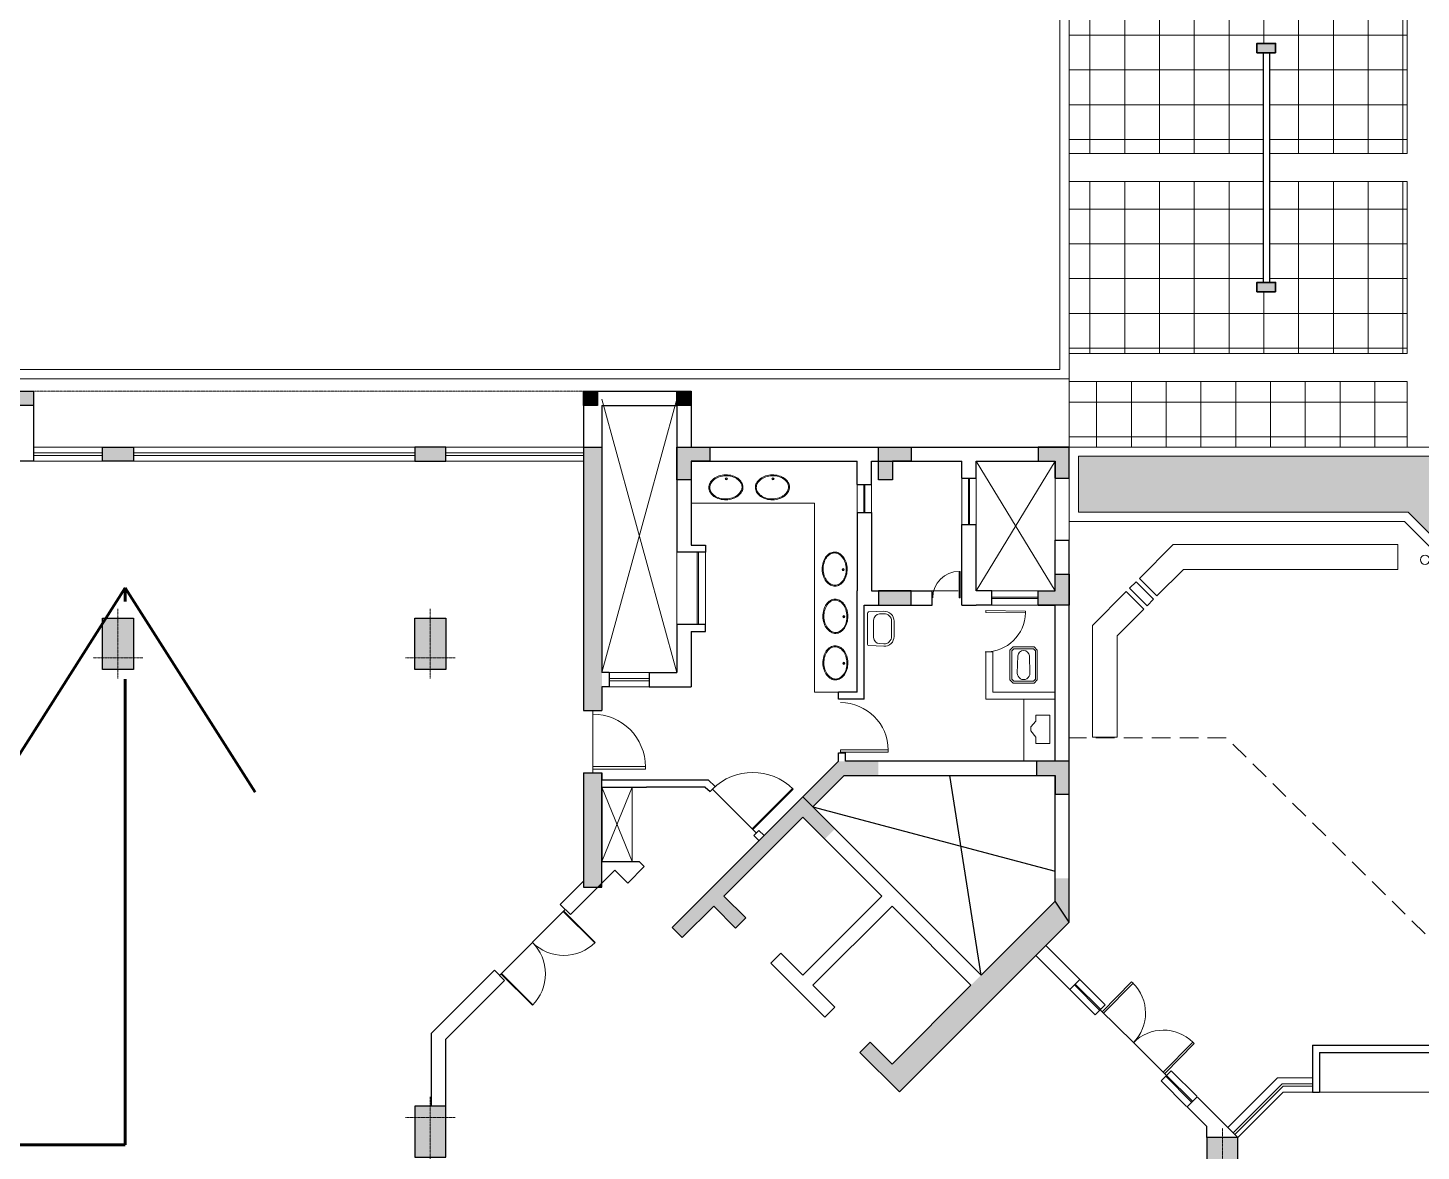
# Model space of a CAD drawing. Header units: inches. Extents: x 5542223 to 12533222, y 497239 to 5189502.
# Drawn here: x 6764877 to 6787313, y 2059657 to 2077747 of the extents above; entities that cross this region are included whole.
import ezdxf

# ---------------------------------------------------------------- set-up
doc = ezdxf.new("R2010")
doc.units = ezdxf.units.IN
doc.header["$MEASUREMENT"] = 0
doc.linetypes.add('CENTER2', pattern=[1.125, 0.75, -0.125, 0.125, -0.125])
doc.linetypes.add('HIDDEN', pattern=[0.375, 0.25, -0.125])
doc.layers.get('0').update_dxf_attribs({"color": 1})
for name, color, linetype, lineweight in [('c_b', 253, 'Continuous', 15), ('CILL', 7, 'Continuous', 20), ('col', 7, 'Continuous', 30), ('DOOR', 7, 'Continuous', 9), ('ELE', 7, 'Continuous', 13), ('grid', 7, 'CENTER2', 9), ('hatch_col', 8, 'Continuous', 5), ('HosGreenHatch', 7, 'Continuous', 5), ('HosPlanter', 7, 'Continuous', 13), ('HosRamp', 7, 'Continuous', 13), ('HosSteps', 7, 'Continuous', 13), ('LS PAVMNT', 8, 'Continuous', 5), ('new site profile', 7, 'CENTER2', 60), ('PARKING NO TXT', 7, 'Continuous', 9), ('PROJECTION', 7, 'HIDDEN', 18), ('Road', 7, 'Continuous', 15), ('Road_CStone', 8, 'Continuous', 15), ('terrha', 250, 'Continuous', 9), ('TEXT', 7, 'Continuous', 20), ('TOIFIT', 7, 'Continuous', 13), ('WALL', 7, 'Continuous', 30), ('wall1', 253, 'Continuous', 35), ('wall_ele', 7, 'Continuous', 18), ('WIN', 7, 'Continuous', 20)]:
    doc.layers.add(name, color=color, linetype=linetype, lineweight=lineweight)
doc.layers.add('FURN', color=34, linetype='Continuous', lineweight=9, plot=False)
doc.styles.add('style1', font='ROMANS.SHX', dxfattribs={"width": 0.75, "height": 750})
doc.dimstyles.new('nuts', dxfattribs={"dimscale": 0, "dimtxt": 300, "dimasz": 250, "dimexe": 100, "dimexo": 50, "dimgap": 100, "dimtad": 1, "dimdec": 0, "dimzin": 0, "dimdsep": 46, "dimtxsty": 'style1', "dimblk": 'OBLIQUE', "dimcen": 250, "dimdle": 100, "dimclrd": 256, "dimclre": 256, "dimclrt": 256, "dimadec": 0, "dimazin": 0, "dimtfac": 1, "dimtdec": 0, "dimtmove": 2, "dimatfit": 3, "dimldrblk": 'OBLIQUE', "dimfxl": 1, "dimlwd": -1, "dimlwe": -1, "dimarcsym": 0})

# ---------------------------------------------------------------- blocks, each defined once
blk = doc.blocks.new('Door')
for p, q in [((0, 0.458), (0, 0.444)), ((0, 0.458), (0.917, 0.458)), ((0, 0.444), (0.917, 0.444))]:
    blk.add_line(p, q)
blk.add_arc((0, 0.458), 0.917, 270, 360)
blk = doc.blocks.new('door-left')
at = {"layer": 'DOOR'}
blk.add_lwpolyline([(-0.402, 0.85), (-0.444, 0.85), (-0.444, 0), (-0.402, 0)], close=True, dxfattribs=at)
blk.add_arc((-0.406, 0), 0.85, 0, 90, dxfattribs=at)
blk = doc.blocks.new('colum')
at = {"layer": 'hatch_col'}
blk.add_hatch(color=256, dxfattribs=at).paths.add_polyline_path([(250, 185), (-250, 185), (-250, -640), (250, -640)])
at = {"layer": 'col'}
blk.add_lwpolyline([(-250, -640), (250, -640), (250, 185), (-250, 185)], close=True, dxfattribs=at)
at = {"layer": 'grid'}
for p, q in [((0, 335), (0, -790)), ((-400, 0), (400, 0))]:
    blk.add_line(p, q, dxfattribs=at)
blk = doc.blocks.new('Doorr')
for p, q in [((0, -0.458), (0, -0.444)), ((0, -0.444), (0.917, -0.444)), ((0, -0.458), (0.917, -0.458))]:
    blk.add_line(p, q)
blk.add_arc((0, -0.458), 0.917, 0, 90)
blk = doc.blocks.new('o-pan')
for p, q in [((50, 220), (0, 170)), ((0, 170), (0, -170)), ((62, 190), (30, 158)), ((30, 158), (30, -158)), ((530, 220), (50, 220)), ((518, 190), (62, 190)), ((435, 93), (160, 102)), ((550, 158), (518, 190)), ((580, 170), (530, 220)), ((550, -158), (550, 158)), ((580, -170), (580, 170)), ((0, -170), (50, -220)), ((30, -158), (62, -190)), ((50, -220), (530, -220)), ((62, -190), (518, -190)), ((160, -102), (435, -93)), ((518, -190), (550, -158)), ((530, -220), (580, -170))]:
    blk.add_line(p, q)
for centre, radius, start, end in [((157, 0), 102, 88.172, 271.828), ((432, 0), 92.9, 271.828, 88.172)]:
    blk.add_arc(centre, radius, start, end)
blk = doc.blocks.new('WB-58X43')
for p, q in [((-282, 263), (-271, 19)), ((-242, 264), (-239, 195)), ((-122, 430), (122, 430)), ((-122, 390), (122, 390)), ((239, 195), (242, 264)), ((271, 19), (282, 263)), ((-251, 0), (251, 0)), ((-139, 100), (139, 100))]:
    blk.add_line(p, q)
for centre, radius, start, end in [((-122, 270), 160, 90, 182.663), ((-122, 270), 120, 90, 182.663), ((122, 270), 160, 357.337, 90), ((122, 270), 120, 357.337, 90), ((-251, 20), 20, 182.663, 270), ((-139, 200), 100, 182.663, 270), ((139, 200), 100, 270, 357.337), ((251, 20), 20, 270, 357.337)]:
    blk.add_arc(centre, radius, start, end)
blk = doc.blocks.new('basin2')
for points in [[(278, -206, 0.12976), (261, -133, 0.106426), (201, -63, 0.084431), (116, -18, 0.073534), (7, 0, 0.073534), (-102, -14, 0.084431), (-188, -55, 0.106426), (-251, -122, 0.12976), (-272, -195, 0.12976), (-254, -269, 0.106426), (-194, -339, 0.084431), (-109, -383, 0.073534), (-1, -402, 0.073534), (108, -388, 0.084431), (195, -347, 0.106426), (258, -279, 0.12976)], [(263, -201, 0.119977), (247, -140, 0.106426), (192, -75, 0.084431), (111, -33, 0.073534), (7, -15, 0.073534), (-97, -28, 0.084431), (-180, -67, 0.106426), (-238, -130, 0.12976), (-257, -196, 0.009633), (-257, -201, 0.119977), (-240, -262, 0.106426), (-185, -327, 0.084431), (-104, -369, 0.073534), (0, -387, 0.073534), (104, -373, 0.084431), (187, -334, 0.106426), (245, -272, 0.12976), (263, -206, 0.009633)]]:
    blk.add_lwpolyline(points, format="xyb", close=True)
for radius in [17.8, 12.2]:
    blk.add_circle((-4, -64), radius)
blk = doc.blocks.new('urinal1')
for p, q in [((0, 228.6), (228.6, 228.6)), ((0, 228.6), (0, -228.6)), ((228.6, 228.6), (228.6, 127)), ((304.8, 25.4), (228.6, 127)), ((304.8, -38.1), (304.8, 25.4)), ((228.6, -127), (304.8, -38.1)), ((228.6, -228.6), (228.6, -127)), ((0, -228.6), (228.6, -228.6))]:
    blk.add_line(p, q)
blk = doc.blocks.new('B.HosEdge')
at = {"layer": 'col'}
h = blk.add_hatch(color=256, dxfattribs=at)
h.paths.add_polyline_path([(2715, -22328), (2715, -22558), (2465, -22558), (2465, -22328)])
h.paths.add_polyline_path([(2465, -22558), (2215, -22558), (2215, -22328), (2465, -22328)])
h = blk.add_hatch(color=256, dxfattribs=at)
h.paths.add_polyline_path([(7745, -22328), (7745, -22558), (7495, -22558), (7495, -22328)])
h.paths.add_polyline_path([(7495, -22558), (7245, -22558), (7245, -22328), (7495, -22328)])
blk.add_hatch(color=256, dxfattribs=at).paths.add_polyline_path([(8855, -23228), (8855, -23458), (9355, -23458), (9355, -23228)])
at = {"layer": 'hatch_col'}
for points in [[(-6242, -13892), (-7542, -15192), (-7825, -14909), (-5090, -12174), (-4807, -12457)], [(-4453, -12810), (-4616, -12973), (-4970, -12619), (-4807, -12457)], [(0, -17313), (-300, -17313), (-300, -15538), (-230, -15468), (0, -15468)], [(-300, -15538), (-300, -15468), (-230, -15468)], [(-7595, -17268), (-7295, -17268), (-7295, -17498), (-7825, -17498), (-7825, -16968), (-7595, -16968)], [(0, -22558), (-300, -22558), (-300, -18313), (0, -18313)], [(-7595, -20243), (-7325, -20243), (-7325, -20013), (-7825, -20013), (-7825, -20513), (-7595, -20513)], [(-4750, -20243), (-5280, -20243), (-5280, -20013), (-4750, -20013)], [(-7595, -22328), (-7325, -22328), (-7325, -22558), (-7825, -22558), (-7825, -22058), (-7595, -22058)], [(-4980, -22328), (-4980, -22028), (-4750, -22028), (-4750, -22558), (-5280, -22558), (-5280, -22328)], [(-1735, -22328), (-1735, -22028), (-1505, -22028), (-1505, -22558), (-2035, -22558), (-2035, -22328)], [(-1505, -23458), (-1735, -23458), (-1735, -23228), (-1505, -23228)], [(0, -23458), (-230, -23458), (-230, -23228), (0, -23228)]]:
    blk.add_hatch(color=256, dxfattribs=at).paths.add_polyline_path(points)
h = blk.add_hatch(color=256, dxfattribs=at)
h.paths.add_polyline_path([(-1431, -14822), (-1593, -14984), (-1756, -14822), (-1593, -14659)])
h.paths.add_polyline_path([(-1760, -15151), (-1936, -15327), (-2099, -15165), (-1756, -14822), (-1593, -14984)])
h.paths.add_polyline_path([(-1936, -15327), (-3534, -16925), (-4050, -16409), (-3888, -16247), (-3534, -16600), (-2261, -15327), (-2615, -14974), (-2452, -14811)])
h.paths.add_polyline_path([(-4107, -17498), (-4750, -17498), (-4750, -17268), (-4202, -17268), (-3697, -16763), (-3534, -16925)])
h = blk.add_hatch(color=256, dxfattribs=at)
h.paths.add_polyline_path([(-7542, -15192), (-7595, -15245), (-7595, -15613), (-7710, -15613), (-7710, -15077), (-7684, -15050)])
h.paths.add_polyline_path([(-7710, -15077), (-7825, -15192), (-7825, -14909), (-7710, -15024)])
h.paths.add_polyline_path([(-7710, -15474), (-7710, -15613), (-7825, -15613), (-7825, -15192), (-7710, -15077)])
h.paths.add_polyline_path([(-7710, -15077), (-7710, -15024), (-7684, -15050)])
for p, q in [((-6405, -14055), (-5899, -17268)), ((-3697, -16763), (-7595, -15728))]:
    blk.add_line(p, q)
at = {"layer": 'c_b', "ltscale": 3}
blk.add_line((-11855, -12170), (-13755, -12170), dxfattribs=at)
at = {"layer": 'CILL', "ltscale": 50}
for p, q in [((-9877, -12102), (-9465, -12514)), ((-9713, -11940), (-9303, -12351)), ((-9465, -12514), (-9303, -12351))]:
    blk.add_line(p, q, dxfattribs=at)
at = {"layer": 'col'}
for p, q in [((-4453, -12810), (-5090, -12174)), ((-4616, -12973), (-4970, -12619)), ((-4616, -12973), (-4453, -12810)), ((0, -15468), (-300, -15468)), ((-300, -15468), (-300, -17313)), ((0, -17313), (0, -15468)), ((0, -17313), (-300, -17313)), ((0, -18313), (-300, -18313)), ((0, -22558), (-300, -22558))]:
    blk.add_line(p, q, dxfattribs=at)
for points in [[(-7295, -17268), (-7595, -17268), (-7595, -16968), (-7825, -16968), (-7825, -17498), (-7295, -17498)], [(-7325, -20243), (-7595, -20243), (-7595, -20513), (-7825, -20513), (-7825, -20013), (-7325, -20013)], [(-5280, -20243), (-4750, -20243), (-4750, -20013), (-5280, -20013)], [(-7325, -22328), (-7595, -22328), (-7595, -22058), (-7825, -22058), (-7825, -22558), (-7325, -22558)], [(-5280, -22328), (-4980, -22328), (-4980, -22028), (-4750, -22028), (-4750, -22558), (-5280, -22558)], [(-2035, -22328), (-1735, -22328), (-1735, -22028), (-1505, -22028), (-1505, -22558), (-2035, -22558)], [(7745, -22328), (7745, -22558), (7245, -22558), (7245, -22328)], [(-1735, -23228), (-1505, -23228), (-1505, -23458), (-1735, -23458)], [(-230, -23228), (0, -23228), (0, -23458), (-230, -23458)], [(8855, -23458), (8855, -23228), (9355, -23228), (9355, -23458)]]:
    blk.add_lwpolyline(points, close=True, dxfattribs=at)
blk.add_lwpolyline([(2215, -22328), (2215, -22558), (2715, -22558), (2715, -22328), (2215, -22328)], dxfattribs=at)
at = {"layer": 'DOOR', "ltscale": 50}
for p, q in [((-9391, -12439), (-8857, -12966)), ((-8857, -12966), (-8323, -13493)), ((-150, -17313), (-150, -18313))]:
    blk.add_line(p, q, dxfattribs=at)
at = {"layer": 'DOOR'}
blk.add_line((-2080, -17048), (-2787, -16341), dxfattribs=at)
at = {"layer": 'ELE', "lineweight": 18, "ltscale": 0.1}
for p, q in [((-4107, -18613), (-3723, -18613)), ((-3723, -18613), (-3723, -21653)), ((-1735, -21653), (-3723, -21653))]:
    blk.add_line(p, q, dxfattribs=at)
at = {"layer": 'FURN', "ltscale": 4}
blk.add_line((1351, -14050), (291, -15110), dxfattribs=at)
at = {"layer": 'PROJECTION', "ltscale": 3}
blk.add_line((0, -23458), (8855, -23458), dxfattribs=at)
at = {"layer": 'PROJECTION', "ltscale": 500}
blk.add_lwpolyline([(-13066, -12925), (-13066, -12925), (-13066, -12925), (-13755, -12925), (-13755, -13300), (-16885, -13300), (-16885, -12925), (-18785, -12925), (-18785, -13300), (-21915, -13300), (-21915, -12925), (-23815, -12925), (-23815, -12925), (-23815, -12925), (-23815, -12925)], dxfattribs=at)
at = {"layer": 'PROJECTION', "ltscale": 1200}
blk.add_lwpolyline([(-13876, -12925), (-13876, -14401), (-10353, -17877), (-7825, -17877)], dxfattribs=at)
at = {"layer": 'terrha', "ltscale": 3}
for p, q in [((-1505, -18928), (-300, -23328)), ((-300, -18928), (-1505, -23328)), ((-7595, -20243), (-6325, -22328)), ((-6325, -20243), (-7595, -22328))]:
    blk.add_line(p, q, dxfattribs=at)
at = {"layer": 'WALL'}
for p, q in [((-10540, -11439), (-9884, -12095)), ((-10040, -11439), (-10040, -11614)), ((-10040, -11614), (-9721, -11933)), ((-9721, -11933), (-9884, -12095)), ((2215, -11945), (2215, -13023)), ((2445, -11945), (2445, -13119)), ((-7825, -14909), (-5090, -12174)), ((-4453, -12810), (-5090, -12174)), ((-6242, -13892), (-4970, -12619)), ((-4616, -12973), (-4970, -12619)), ((-4616, -12973), (-4453, -12810)), ((-4050, -13538), (-3888, -13376)), ((-3018, -14246), (-3888, -13376)), ((-3697, -13892), (-4050, -13538)), ((-7832, -13822), (-7994, -13985)), ((-7832, -13822), (-7285, -14369)), ((-4970, -15165), (-6242, -13892)), ((-4970, -15165), (-3697, -13892)), ((-7448, -14531), (-7994, -13985)), ((-7994, -13985), (-7582, -14397)), ((-7595, -15245), (-6405, -14055)), ((-3534, -16925), (-6405, -14055)), ((-4807, -15327), (-3534, -14055)), ((-3181, -14408), (-3534, -14055)), ((-3181, -14408), (-3018, -14246)), ((-2099, -15165), (-1593, -14659)), ((-1431, -14822), (-1593, -14659)), ((-7825, -14909), (-7595, -15245)), ((-4107, -17498), (-1431, -14822)), ((-2615, -14974), (-2452, -14811)), ((-2261, -15327), (-2615, -14974)), ((-2099, -15165), (-2452, -14811)), ((-3534, -16600), (-4807, -15327)), ((-3534, -16600), (-2261, -15327)), ((-507, -15745), (-716, -15537)), ((0, -17313), (0, -15564)), ((-300, -15883), (-900, -15883)), ((-300, -17083), (-300, -15883)), ((-4202, -17268), (-3697, -16763)), ((-1964, -17083), (-1015, -17083)), ((-300, -17083), (-1015, -17083)), ((-300, -17198), (-1015, -17198)), ((-300, -17313), (-300, -17198)), ((-7595, -17498), (-4222, -17498)), ((0, -17313), (-300, -17313)), ((-300, -18698), (-300, -18313)), ((0, -18313), (-300, -18313)), ((0, -23458), (0, -18313)), ((-415, -18928), (-415, -18698)), ((-415, -18698), (-300, -18698)), ((-415, -18928), (-300, -18928)), ((-300, -19803), (-300, -18928)), ((0, -19803), (0, -19278)), ((-300, -23228), (-300, -19803)), ((8855, -22328), (10145, -22328)), ((-300, -23228), (-1505, -23228)), ((0, -23458), (-1735, -23458)), ((10590, -23458), (8855, -23458))]:
    blk.add_line(p, q, dxfattribs=at)
at = {"layer": 'WALL', "ltscale": 4}
for p, q in [((-11855, -12810), (-11855, -12170)), ((-11740, -12170), (-11855, -12170)), ((-11740, -12925), (-11740, -12170)), ((-11740, -12925), (-13870, -12925)), ((-11855, -12810), (-13755, -12810))]:
    blk.add_line(p, q, dxfattribs=at)
at = {"layer": 'WALL', "ltscale": 0.1}
for p, q in [((1270, -13968), (2215, -13023)), ((1433, -14131), (2445, -13119)), ((1433, -14131), (1270, -13968)), ((-7825, -14909), (-7825, -21058)), ((-507, -15745), (209, -15029)), ((372, -15192), (209, -15029)), ((-7595, -15245), (-7595, -17268)), ((0, -15564), (372, -15192)), ((-2909, -16301), (-2828, -16382)), ((-2828, -16219), (-2747, -16301)), ((-2828, -16382), (-2747, -16301)), ((-2121, -17089), (-2040, -17008)), ((-1964, -17083), (-2040, -17008)), ((-2012, -17198), (-2121, -17089)), ((-1015, -17198), (-2012, -17198)), ((-7595, -17498), (-7595, -20013)), ((-4222, -17498), (-4222, -17632)), ((-4107, -17498), (-4107, -17632)), ((-4107, -17632), (-4222, -17632)), ((-4524, -18498), (-4524, -20013)), ((-4524, -18498), (-4107, -18498)), ((-4409, -18613), (-4107, -18613)), ((-4409, -18613), (-4409, -20243)), ((-1735, -19587), (-1735, -18698)), ((-1060, -18698), (-1735, -18698)), ((-1060, -18928), (-1060, -18698)), ((-1060, -18928), (-1505, -18928)), ((-1505, -19702), (-1505, -18928)), ((-1965, -19587), (-1965, -19702)), ((-1735, -19587), (-1965, -19587)), ((-1965, -19702), (-1505, -19702)), ((-7325, -20013), (-7595, -20013)), ((-7325, -20013), (-7325, -20243)), ((-6575, -20013), (-6575, -20243)), ((-6095, -20013), (-6325, -20013)), ((-6095, -20013), (-6095, -21308)), ((-4524, -20013), (-5615, -20013)), ((-5615, -20013), (-5615, -20243)), ((-7325, -20243), (-7595, -20243)), ((-7595, -20243), (-7595, -20943)), ((-7595, -20243), (-7595, -21058)), ((-6325, -20243), (-6325, -21308)), ((-6095, -20243), (-6095, -21308)), ((-4639, -20243), (-5615, -20243)), ((-1505, -22558), (-1505, -20863)), ((-7595, -21058), (-7825, -21058)), ((-1735, -22328), (-1735, -20978)), ((-6095, -21308), (-6325, -21308)), ((-4409, -21503), (-4639, -21503)), ((-4409, -21953), (-4639, -21953)), ((-4639, -21953), (-4639, -22328)), ((-4409, -21953), (-4409, -22328)), ((-7595, -22058), (-7825, -22058)), ((-7825, -22058), (-7825, -22558)), ((-7595, -22058), (-7595, -22328)), ((-6095, -22058), (-6325, -22058)), ((-6325, -22058), (-6325, -22328)), ((-6095, -22058), (-6095, -22328)), ((-6325, -22328), (-7595, -22328)), ((-4639, -22328), (-6095, -22328)), ((-1735, -22328), (-4409, -22328)), ((8855, -23458), (8855, -22328)), ((-1505, -22558), (-7825, -22558)), ((-1735, -23458), (-1735, -22558)), ((-1505, -23228), (-1505, -22558))]:
    blk.add_line(p, q, dxfattribs=at)
at = {"layer": 'WALL', "ltscale": 1000}
for p, q in [((-981, -15802), (-716, -15537)), ((-900, -15883), (-981, -15802)), ((-4107, -18498), (-4107, -18613)), ((-6575, -20013), (-6325, -20013)), ((-6575, -20243), (-6325, -20243)), ((-4639, -21503), (-4639, -20243)), ((-4409, -21503), (-4409, -20243))]:
    blk.add_line(p, q, dxfattribs=at)
at = {"layer": 'WALL', "ltscale": 3}
blk.add_line((-4202, -17268), (-7595, -17268), dxfattribs=at)
at = {"layer": 'WALL', "lineweight": 18}
for p, q in [((-7095, -17498), (-7095, -18498)), ((-7595, -18498), (-6480, -18498)), ((-7595, -18613), (-6595, -18613))]:
    blk.add_line(p, q, dxfattribs=at)
at = {"layer": 'WALL', "lineweight": 18, "ltscale": 0.1}
for p, q in [((-6595, -18613), (-6595, -19260)), ((-6480, -18498), (-6480, -19260)), ((-6480, -19260), (-6595, -19260))]:
    blk.add_line(p, q, dxfattribs=at)
at = {"layer": 'WALL', "ltscale": 0.1}
blk.add_lwpolyline([(-1735, -20978), (-1965, -20978), (-1965, -20863), (-1505, -20863)], dxfattribs=at)
at = {"layer": 'wall_ele', "ltscale": 0.1}
blk.add_line((-785, -17083), (-785, -15883), dxfattribs=at)
at = {"layer": 'wall_ele', "ltscale": 50}
for p, q in [((-7825, -21058), (-7825, -22058)), ((-7595, -22058), (-7595, -21058))]:
    blk.add_line(p, q, dxfattribs=at)
at = {"layer": 'WIN', "ltscale": 0.1}
for p, q in [((-10540, -11439), (-11271, -12170)), ((-10492, -11486), (-11271, -12265)), ((-10464, -11515), (-11254, -12305)), ((-10377, -11602), (-11176, -12400)), ((-9391, -12439), (-9802, -12028)), ((-9377, -12425), (-9788, -12014)), ((-11740, -12170), (-11271, -12170)), ((-11740, -12265), (-11271, -12265)), ((-11740, -12305), (-11254, -12305)), ((-11740, -12400), (-11176, -12400)), ((-7920, -13910), (-8331, -13500)), ((-7906, -13896), (-8316, -13486)), ((-1965, -20863), (-1965, -19702)), ((-1854, -19702), (-1854, -20863)), ((-1834, -19702), (-1834, -20863)), ((-1505, -20863), (-1505, -19702)), ((-6575, -20118), (-7325, -20118)), ((-6575, -20118), (-7325, -20118)), ((-6575, -20138), (-7325, -20138)), ((-6575, -20138), (-7325, -20138)), ((-6220, -21308), (-6220, -22058)), ((-6200, -21308), (-6200, -22058)), ((-4534, -21503), (-4534, -21953)), ((-4514, -21503), (-4514, -21953)), ((8855, -22328), (0, -22328)), ((2215, -22423), (0, -22423)), ((7245, -22423), (2715, -22423)), ((8855, -22423), (7745, -22423)), ((2215, -22463), (0, -22463)), ((2215, -22558), (0, -22558)), ((7245, -22463), (2715, -22463)), ((7245, -22558), (2715, -22558)), ((8855, -22463), (7745, -22463)), ((8855, -22558), (7745, -22558))]:
    blk.add_line(p, q, dxfattribs=at)
at = {"layer": 'WIN', "ltscale": 50}
for p, q in [((-785, -15883), (-300, -17083)), ((-785, -17083), (-300, -15883)), ((-6325, -20013), (-7325, -20013)), ((-6325, -20243), (-7325, -20243)), ((-6325, -22058), (-6325, -21308)), ((-6095, -21308), (-6095, -22058)), ((-4639, -21953), (-4639, -21503)), ((-4409, -21503), (-4409, -21953))]:
    blk.add_line(p, q, dxfattribs=at)
at = {"layer": 'WIN', "ltscale": 25}
for p, q in [((-415, -18698), (-1060, -18698)), ((-415, -18795), (-1060, -18795)), ((-415, -18830), (-1060, -18830)), ((-415, -18928), (-1060, -18928))]:
    blk.add_line(p, q, dxfattribs=at)
at = {"layer": 'WIN', "lineweight": 18, "ltscale": 0.1}
blk.add_line((-6038, -20243), (-5615, -20243), dxfattribs=at)
at = {"layer": 'WIN', "ltscale": 0.1}
for points in [[(-8242, -13412), (-8405, -13574), (-7994, -13985)], [(-8242, -13412), (-7832, -13822)]]:
    blk.add_lwpolyline(points, dxfattribs=at)
at = {"layer": 'col', "ltscale": 750}
blk.add_blockref('colum', (-10290, -10799), dxfattribs=at)
at = {"layer": 'col', "ltscale": 750, "rotation": 180}
blk.add_blockref('colum', (2465, -11760), dxfattribs=at)
at = {"layer": 'col', "ltscale": 750, "extrusion": (-2.23152e-36, -4.32341e-36, -1)}
for p in [(-2465, -19163), (-7495, -19163)]:
    blk.add_blockref('colum', p, dxfattribs=at)
at = {"layer": 'DOOR', "ltscale": 50}
for p, xscale, yscale, zscale, rotation in [((-9109, -12717), -796.8750000351789, 796.8750000344583, 796.8750000343788, 135.3791713832644), ((-8605, -13215), 796.8750000351791, 796.875000034459, 796.8750000343788, 135.3791713832644), ((-150, -17813), -1000, 1000, 1000, 90)]:
    blk.add_blockref('door-left', p, dxfattribs=dict(at, xscale=xscale, yscale=yscale, zscale=zscale, rotation=rotation))
at = {"layer": 'DOOR', "xscale": -1000.000000001301, "yscale": 1000, "zscale": 1000, "rotation": 44.99999999992455}
blk.add_blockref('Door', (-2404, -16724), dxfattribs=at)
at = {"layer": 'DOOR', "lineweight": 18, "ltscale": 50}
for p, xscale, yscale, zscale, rotation in [((-4143, -18042), -900, 900, 900, 90), ((-6476, -19593), 749.999999999972, 750, 750, 89.20812022256877)]:
    blk.add_blockref('door-left', p, dxfattribs=dict(at, xscale=xscale, yscale=yscale, zscale=zscale, rotation=rotation))
at = {"layer": 'FURN', "ltscale": 4, "yscale": 779.9999999999999, "zscale": 779.9999999998967}
for p, xscale, rotation in [((1074, -14327), 779.9999999985777, 134.9999999997823), ((568, -14833), -780.0000000005535, 315.0000000000242)]:
    blk.add_blockref('Doorr', p, dxfattribs=dict(at, xscale=xscale, rotation=rotation))
at = {"layer": 'TOIFIT', "lineweight": 18}
blk.add_blockref('urinal1', (-7512, -18014), dxfattribs=at)
at = {"layer": 'TOIFIT', "lineweight": 18, "rotation": 270}
blk.add_blockref('o-pan', (-7089, -18758), dxfattribs=at)
at = {"layer": 'TOIFIT', "lineweight": 18, "xscale": -1}
for name, p, rotation in [('basin2', (-4259, -19079), 90), ('WB-58X43', (-4574, -19631), 90), ('basin2', (-4259, -19829), 90), ('basin2', (-4248, -20589), 90), ('basin2', (-3048, -22110), 180), ('basin2', (-2298, -22110), 180)]:
    blk.add_blockref(name, p, dxfattribs=dict(at, rotation=rotation))
at = {"layer": 'WIN', "lineweight": 18, "xscale": -500, "yscale": 500, "zscale": 500, "rotation": 180}
blk.add_blockref('door-left', (-5848, -20130), dxfattribs=at)
blk = doc.blocks.new('SECTION LINE')
at = {"layer": 'new site profile', "ltscale": 10000}
for p, q in [((8974, 18846), (5684, 20940)), ((0, 18846), (0, -18846)), ((0, 18846), (8974, 18846)), ((8974, 18846), (5684, 16752))]:
    blk.add_line(p, q, dxfattribs=at)
blk = doc.blocks.new('HosEnt')
at = {"layer": 'HosGreenHatch'}
h = blk.add_hatch(dxfattribs=at)
h.set_pattern_fill('GRASS', color=256, scale=80, style=0)
h.set_pattern_definition([(90, (-2327030.06, -549523.087), (-56.5685425, 56.5685425), [15, -98.137085]), (45, (-2327030.06, -549523.09), (-56.5685425, 56.5685425), [15, -65]), (135, (-2327030.06, -549523.09), (-56.5685425, -56.5685425), [15, -65])])
h.paths.add_polyline_path([(9975, 6843), (8963, 6843), (8963, 4701), (9740, 3923), (9975, 3923)])
at = {"layer": 'HosGreenHatch', "ltscale": 0.1}
h = blk.add_hatch(dxfattribs=at)
h.set_pattern_fill('GRASS', color=256, scale=80, style=0)
h.set_pattern_definition([(270, (5557177.835, -2072128.13), (56.5685425, -56.5685425), [15, -98.137085]), (225, (5557177.835, -2072128.13), (56.5685425, -56.5685425), [15, -65]), (315, (5557177.835, -2072128.13), (56.5685425, 56.5685425), [15, -65])])
h.paths.add_polyline_path([(150, 150), (5830, 150), (6559, 879), (5922, 1515), (5457, 1050), (150, 1050)])
at = {"ltscale": 0.1}
for p, q in [((7245, 7108), (7245, 9108)), ((10125, 7198), (10125, 9018)), ((10125, 7108), (10125, 7158)), ((10125, 7108), (10175, 7108)), ((10215, 7108), (12035, 7108)), ((10175, 5954), (10125, 5954)), ((12035, 5954), (10215, 5954)), ((12125, 5864), (12125, 4044)), ((17245, 5954), (17245, 3954)), ((1358, 2452), (1075, 2169))]:
    blk.add_line(p, q, dxfattribs=at)
at = {"color": 8, "ltscale": 0.1}
for points in [[(7245, 9058), (12075, 9058), (12075, 5904), (17245, 5904)], [(7245, 9018), (12035, 9018), (12035, 5864), (17245, 5864)], [(7245, 7198), (10215, 7198), (10215, 4044), (17245, 4044)], [(7245, 7158), (10175, 7158), (10175, 4004), (17245, 4004)]]:
    blk.add_lwpolyline(points, dxfattribs=at)
at = {"color": 3, "ltscale": 0.1}
blk.add_lwpolyline([(7245, 7108), (10125, 7108), (10125, 3954), (17245, 3954)], dxfattribs=at)
at = {"ltscale": 0.1}
for points in [[(7657, 6622), (7257, 6622), (7257, 6222), (7657, 6222)], [(8357, 6622), (7957, 6622), (7957, 6222), (8357, 6222)], [(5289, 1571), (5289, 1971), (1839, 1971), (1411, 2399), (1128, 2116), (1673, 1571)]]:
    blk.add_lwpolyline(points, close=True, dxfattribs=at)
blk.add_lwpolyline([(371, 4672), (371, 2874), (916, 2329), (1199, 2611), (771, 3039), (771, 4672), (371, 4672)], dxfattribs=at)
at = {"color": 5, "ltscale": 0.1}
for centre in [(8760, 4848), (5728, 1816)]:
    blk.add_circle(centre, 75, dxfattribs=at)
at = {"layer": 'HosPlanter', "ltscale": 0.1}
blk.add_lwpolyline([(9975, 6843), (8963, 6843), (8963, 4701), (9740, 3923), (9975, 3923), (9975, 3804), (9697, 3804), (8848, 4653), (8848, 6954)], dxfattribs=at)
for points in [[(0, 0), (5892, 0), (6771, 879), (5922, 1727), (5395, 1200), (0, 1200)], [(150, 150), (5830, 150), (6559, 879), (5922, 1515), (5457, 1050), (150, 1050)]]:
    blk.add_lwpolyline(points, close=True, dxfattribs=at)
at = {"layer": 'HosRamp'}
blk.add_lwpolyline([(17245, 6104), (12275, 6104), (12275, 9258), (7245, 9258), (7245, 9108), (12125, 9108), (12125, 5954), (17245, 5954), (17245, 6104)], dxfattribs=at)
at = {"layer": 'HosRamp', "ltscale": 0.1}
blk.add_lwpolyline([(17245, 3954), (10125, 3954), (10125, 7108), (7245, 7108), (7245, 6958), (9975, 6958), (9975, 3804), (17245, 3804), (17245, 3954)], dxfattribs=at)
at = {"layer": 'HosSteps', "ltscale": 0.1}
for p, q in [((8848, 4653), (5922, 1727)), ((9060, 4441), (6135, 1515)), ((9272, 4229), (6347, 1303)), ((9485, 4017), (6559, 1091)), ((9697, 3804), (6771, 879))]:
    blk.add_line(p, q, dxfattribs=at)
at = {"layer": 'WALL', "ltscale": 0.1}
blk.add_line((1252, 2558), (969, 2275), dxfattribs=at)
blk.add_lwpolyline([(969, 2275), (1075, 2169), (1358, 2452), (1252, 2558)], close=True, dxfattribs=at)
blk.add_leader([(17245, 5042), (12125, 5042)], dimstyle='nuts', override={"dimscale": 100, "dimasz": 3, "dimtad": 0})
at = {"layer": 'TEXT'}
for points in [[(10125, 8419), (7245, 8419)], [(11173, 5954), (11173, 7108)], [(7344, 3149), (8396, 2098)]]:
    blk.add_leader(points, dimstyle='nuts', override={"dimscale": 100, "dimasz": 3, "dimtad": 0}, dxfattribs=at)

msp = doc.modelspace()

# ---------------------------------------------------------------- hatches: boundary and pattern name
at = {"layer": 'LS PAVMNT', "ltscale": 0.1}
h = msp.add_hatch(dxfattribs=at)
h.set_pattern_fill('ANSI37', color=256, scale=4480, angle=45, style=0)
h.set_pattern_definition([(270, (1268778.94, 7868.5), (-560, -1e-13), []), (180, (1268778.94, 7868.5), (-1e-13, 560), [])])
h.paths.add_polyline_path([(6797091.774, 2075271.61), (6797091.774, 2072503.987), (6792072.133, 2072503.987), (6792072.133, 2075271.61)])
h.paths.add_polyline_path([(6792072.133, 2075721.61), (6792072.133, 2078489.233), (6797091.774, 2078489.233), (6797091.774, 2075721.61)])
h.paths.add_polyline_path([(6791622.133, 2075271.61), (6791622.133, 2072503.987), (6787536.441, 2072503.987), (6787537.554, 2075271.61), (6788086.374, 2075271.61), (6788086.374, 2073946.61), (6788136.374, 2073946.61), (6788136.374, 2073646.61), (6788436.374, 2073646.61), (6788436.374, 2073946.61), (6788486.374, 2073946.61), (6788486.374, 2075271.61)])
h.paths.add_polyline_path([(6788486.374, 2075721.61), (6788486.374, 2077046.61), (6788436.374, 2077046.61), (6788436.374, 2077346.61), (6788136.374, 2077346.61), (6788136.374, 2077046.61), (6788086.374, 2077046.61), (6788086.374, 2075721.61), (6787537.735, 2075721.61), (6787538.847, 2078489.233), (6791622.133, 2078489.233), (6791622.133, 2075721.61)])
h.paths.add_polyline_path([(6787086.441, 2072503.987), (6781647.133, 2072503.987), (6781647.133, 2075271.61), (6784768.293, 2075271.61), (6784768.293, 2073646.61), (6784668.293, 2073646.61), (6784668.293, 2073496.61), (6784968.293, 2073496.61), (6784968.293, 2073646.61), (6784868.293, 2073646.61), (6784868.293, 2075271.61), (6787087.554, 2075271.61)])
h.paths.add_polyline_path([(6784868.293, 2077346.61), (6784968.293, 2077346.61), (6784968.293, 2077496.61), (6784668.293, 2077496.61), (6784668.293, 2077346.61), (6784768.293, 2077346.61), (6784768.293, 2075721.61), (6781647.133, 2075721.61), (6781647.133, 2078489.233), (6787088.847, 2078489.233), (6787087.735, 2075721.61), (6784868.293, 2075721.61)])
h.paths.add_polyline_path([(6789549.123, 2077495.256), (6790798.851, 2077495.256), (6790798.851, 2077029.908), (6789549.123, 2077029.908)], flags=24)
h = msp.add_hatch(dxfattribs=at)
h.set_pattern_fill('ANSI37', color=256, scale=4480, angle=45, style=0)
h.set_pattern_definition([(270, (4558887.1, 2620519.7), (-560, -1e-13), []), (180, (4558887.1, 2620519.7), (-1e-13, 560), [])])
h.paths.add_polyline_path([(6787086.26, 2072053.987), (6787085.835, 2070996.61), (6781797.133, 2070996.61), (6781647.133, 2070996.61), (6781647.133, 2072053.987)])
h.paths.add_polyline_path([(6791622.133, 2072053.987), (6791622.133, 2067188.199), (6791347.864, 2067188.199), (6788418.067, 2070117.996), (6787535.836, 2071000.227), (6787536.26, 2072053.987)])
h.paths.add_polyline_path([(6792072.133, 2072053.987), (6797091.774, 2072053.987), (6797091.774, 2067188.199), (6792072.133, 2067188.199)])
h.paths.add_polyline_path([(6788538.569, 2070014.615), (6788723.092, 2070014.615), (6788723.092, 2069639.615), (6788538.569, 2069639.615)], flags=24)
h.paths.add_polyline_path([(6788682.025, 2070331.308), (6789235.597, 2070331.308), (6789235.597, 2069956.308), (6788682.025, 2069956.308)], flags=24)
at = {"layer": 'wall1', "ltscale": 0.1}
for points in [[(6784668.293, 2077346.61), (6784968.293, 2077346.61), (6784968.293, 2077496.61), (6784668.293, 2077496.61)], [(6784668.293, 2073496.61), (6784668.293, 2073646.61), (6784968.293, 2073646.61), (6784968.293, 2073496.61)]]:
    msp.add_hatch(color=256, dxfattribs=at).paths.add_polyline_path(points)

# ---------------------------------------------------------------- linework, layer by layer
at = {"ltscale": 0.1}
for p, q in [((6784768.293, 2077346.61), (6784768.293, 2073646.61)), ((6784868.293, 2077346.61), (6784868.293, 2073646.61))]:
    msp.add_line(p, q, dxfattribs=at)
msp.add_circle((6864263.374, 1819279.277), 1322040.52)
at = {"layer": 'LS PAVMNT'}
msp.add_line((6781647.133, 2070996.61), (6781647.133, 2079997.789), dxfattribs=at)
at = {"layer": 'LS PAVMNT', "ltscale": 0.1}
for p, q in [((6787087.735, 2075721.61), (6787088.847, 2078489.233)), ((6784768.293, 2075721.61), (6781647.133, 2075721.61)), ((6787087.735, 2075721.61), (6784868.293, 2075721.61)), ((6784768.293, 2075271.61), (6781647.133, 2075271.61)), ((6787087.554, 2075271.61), (6784868.293, 2075271.61)), ((6787086.441, 2072503.987), (6787087.554, 2075271.61)), ((6787086.441, 2072503.987), (6781647.133, 2072503.987)), ((6787086.26, 2072053.987), (6781647.133, 2072053.987)), ((6787085.835, 2070996.791), (6787086.26, 2072053.987))]:
    msp.add_line(p, q, dxfattribs=at)
at = {"layer": 'Road', "ltscale": 6000}
for q in [(6781497.133, 2078747.199), (6763943.842, 2072247.199)]:
    msp.add_line((6781497.133, 2072247.199), q, dxfattribs=at)
at = {"layer": 'Road_CStone', "ltscale": 6000}
msp.add_line((6781647.133, 2072097.199), (6763793.842, 2072097.199), dxfattribs=at)
at = {"layer": 'wall1', "ltscale": 0.1}
for points in [[(6784968.293, 2077346.61), (6784668.293, 2077346.61), (6784668.293, 2077496.61), (6784968.293, 2077496.61)], [(6784968.293, 2073496.61), (6784668.293, 2073496.61), (6784668.293, 2073646.61), (6784968.293, 2073646.61)]]:
    msp.add_lwpolyline(points, close=True, dxfattribs=at)

# ---------------------------------------------------------------- block references
at = {"layer": 'col', "rotation": 180}
msp.add_blockref('B.HosEdge', (6773822.133, 2048438.199), dxfattribs=at)
at = {"layer": 'HosRamp', "xscale": -1, "rotation": 180}
msp.add_blockref('HosEnt', (6781647.133, 2070996.61), dxfattribs=at)
at = {"layer": 'PARKING NO TXT', "xscale": -1, "rotation": 270}
msp.add_blockref('SECTION LINE', (6747599.802, 2059756.358), dxfattribs=at)

doc.saveas('drawing.dxf')
